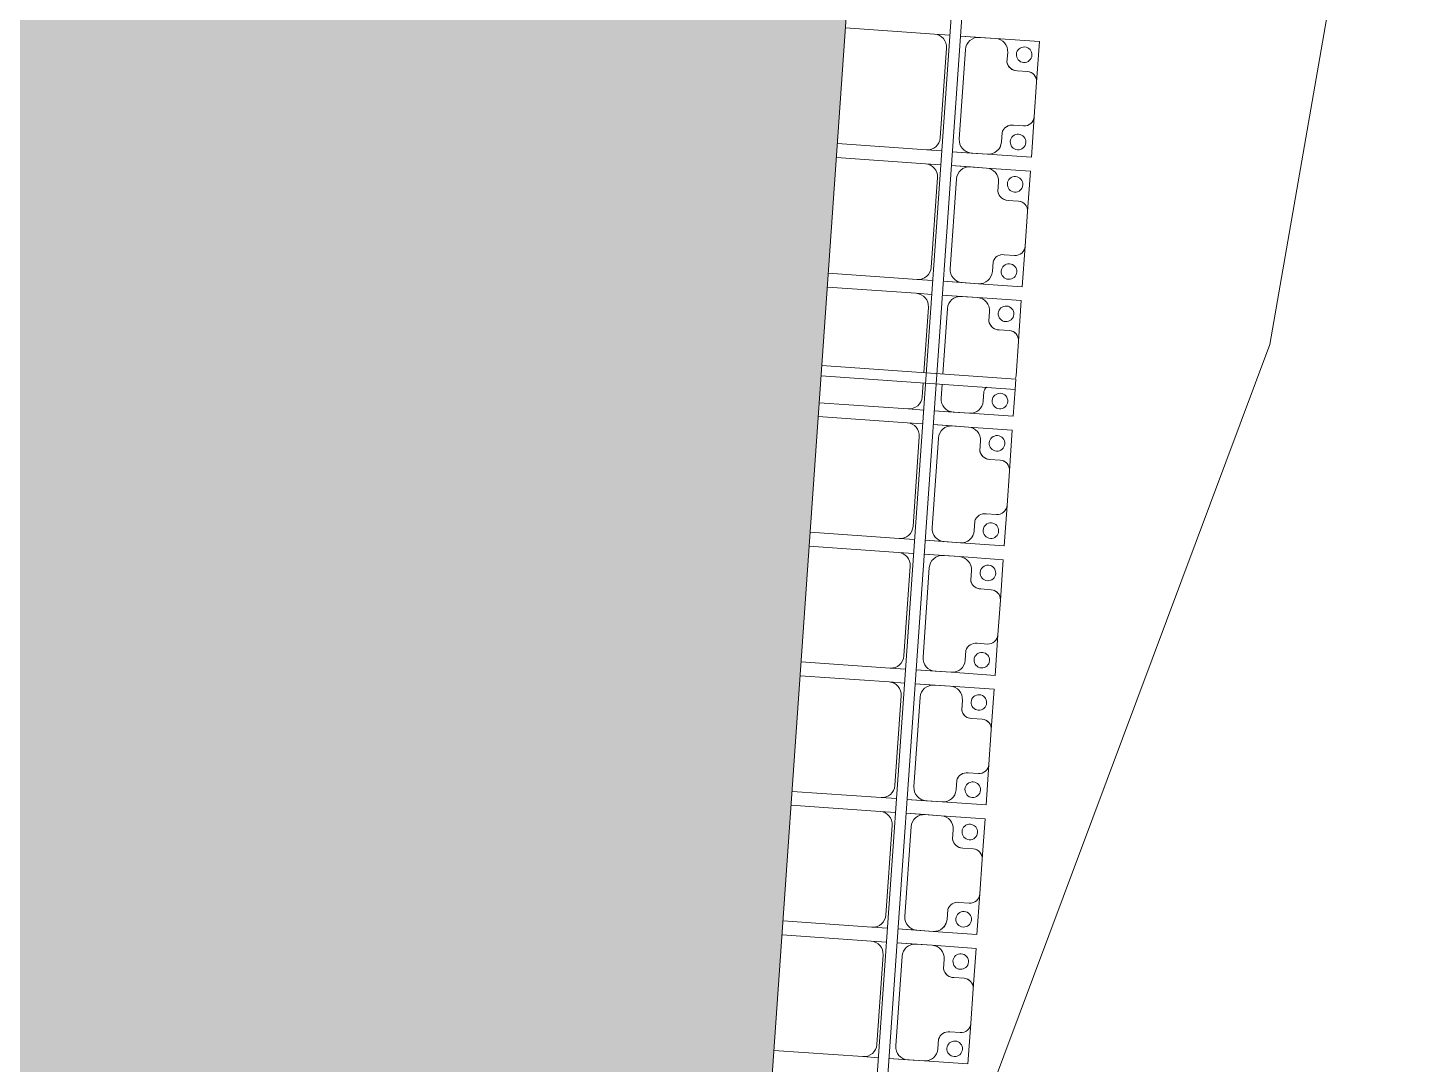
# Model space of a CAD drawing. Header units: millimetres. Extents: x -861324 to 439029, y -308065 to 694685.
# Drawn here: x 111962 to 117321, y 93815 to 97806 of the extents above; entities that cross this region are included whole.
import ezdxf

# ---------------------------------------------------------------- set-up
doc = ezdxf.new("R2010")
doc.units = ezdxf.units.MM
for name, color, linetype, lineweight in [('A-DETL-GENF', 92, 'Continuous', 9), ('A-DETL-THIN', 151, 'Continuous', 9), ('A-GENM', 13, 'Continuous', 9), ('C-TOPO-MINR', 7, 'Continuous', 9), ('S-BEAM', 12, 'Continuous', 9)]:
    doc.layers.add(name, color=color, linetype=linetype, lineweight=lineweight)

# ---------------------------------------------------------------- blocks, each defined once
blk = doc.blocks.new('Dai phaodi lai - DẢI PHAO ĐI LẠI-38152-BỐ TRÍ BÈ PIN HỒ BẢN MÒNG')
at = {"layer": 'A-GENM', "color": 7}
for p, q in [((88276.8, 748.4), (88433.1, 748.4)), ((88276.8, 579.3), (88276.8, 748.4)), ((88276.8, 748.4), (88276.8, 579.3)), ((88433.1, 748.4), (88276.8, 748.4)), ((88395.1, 710.4), (88395.1, 670.7)), ((88566.9, 748.4), (88433.1, 748.4)), ((88566.9, 748.4), (88723.2, 748.4)), ((88723.2, 748.4), (88566.9, 748.4)), ((88604.9, 670.7), (88604.9, 710.4)), ((88604.9, 670.7), (88604.9, 710.4)), ((88604.9, 710.4), (88604.9, 670.7)), ((88723.2, 748.4), (88723.2, 579.3)), ((88723.2, 579.3), (88723.2, 748.4)), ((88776.8, 748.4), (88933.1, 748.4)), ((88776.8, 579.3), (88776.8, 748.4)), ((88776.8, 748.4), (88776.8, 579.3)), ((88933.1, 748.4), (88776.8, 748.4)), ((88895.1, 710.4), (88895.1, 670.7)), ((89066.9, 748.4), (88933.1, 748.4)), ((89066.9, 748.4), (89223.2, 748.4)), ((89223.2, 748.4), (89066.9, 748.4)), ((89104.9, 670.7), (89104.9, 710.4)), ((89104.9, 670.7), (89104.9, 710.4)), ((89104.9, 710.4), (89104.9, 670.7)), ((89223.2, 748.4), (89223.2, 579.3)), ((89223.2, 579.3), (89223.2, 748.4)), ((89276.8, 748.4), (89433.1, 748.4)), ((89276.8, 579.3), (89276.8, 748.4)), ((89276.8, 748.4), (89276.8, 579.3)), ((89433.1, 748.4), (89276.8, 748.4)), ((89395.1, 710.4), (89395.1, 670.7)), ((89566.9, 748.4), (89433.1, 748.4)), ((89619.8, 748.4), (89723.2, 748.4)), ((89723.2, 748.4), (89619.8, 748.4)), ((89723.2, 748.4), (89723.2, 579.3)), ((89723.2, 579.3), (89723.2, 748.4)), ((89776.8, 748.4), (89933.1, 748.4)), ((89776.8, 579.3), (89776.8, 748.4)), ((89776.8, 748.4), (89776.8, 579.3)), ((89933.1, 748.4), (89776.8, 748.4)), ((89895.1, 710.4), (89895.1, 670.7)), ((90066.9, 748.4), (89933.1, 748.4)), ((90066.9, 748.4), (90223.2, 748.4)), ((90223.2, 748.4), (90066.9, 748.4)), ((90104.9, 670.7), (90104.9, 710.4)), ((90104.9, 670.7), (90104.9, 710.4)), ((90104.9, 710.4), (90104.9, 670.7)), ((90223.2, 748.4), (90223.2, 579.3)), ((90223.2, 579.3), (90223.2, 748.4)), ((90276.8, 748.4), (90433.1, 748.4)), ((90276.8, 579.3), (90276.8, 748.4)), ((90276.8, 748.4), (90276.8, 579.3)), ((90433.1, 748.4), (90276.8, 748.4)), ((90395.1, 710.4), (90395.1, 670.7)), ((90566.9, 748.4), (90433.1, 748.4)), ((90566.9, 748.4), (90723.2, 748.4)), ((90723.2, 748.4), (90566.9, 748.4)), ((90604.9, 670.7), (90604.9, 710.4)), ((90604.9, 670.7), (90604.9, 710.4)), ((90604.9, 710.4), (90604.9, 670.7)), ((90723.2, 748.4), (90723.2, 579.3)), ((90723.2, 579.3), (90723.2, 748.4)), ((90776.8, 748.4), (90933.1, 748.4)), ((90776.8, 579.3), (90776.8, 748.4)), ((90776.8, 748.4), (90776.8, 579.3)), ((90933.1, 748.4), (90776.8, 748.4)), ((90895.1, 710.4), (90895.1, 670.7)), ((91066.9, 748.4), (90933.1, 748.4)), ((91066.9, 748.4), (91223.2, 748.4)), ((91223.2, 748.4), (91066.9, 748.4)), ((91104.9, 670.7), (91104.9, 710.4)), ((91104.9, 670.7), (91104.9, 710.4)), ((91104.9, 710.4), (91104.9, 670.7)), ((91223.2, 748.4), (91223.2, 579.3)), ((91223.2, 579.3), (91223.2, 748.4)), ((91276.8, 748.4), (91433.1, 748.4)), ((91276.8, 579.3), (91276.8, 748.4)), ((91276.8, 748.4), (91276.8, 579.3)), ((91433.1, 748.4), (91276.8, 748.4)), ((91395.1, 710.4), (91395.1, 670.7)), ((91566.9, 748.4), (91433.1, 748.4)), ((91566.9, 748.4), (91723.2, 748.4)), ((91723.2, 748.4), (91566.9, 748.4)), ((91604.9, 670.7), (91604.9, 710.4)), ((91604.9, 670.7), (91604.9, 710.4)), ((91604.9, 710.4), (91604.9, 670.7)), ((91723.2, 748.4), (91723.2, 579.3)), ((91723.2, 579.3), (91723.2, 748.4)), ((91776.8, 748.4), (91933.1, 748.4)), ((91776.8, 579.3), (91776.8, 748.4)), ((91776.8, 748.4), (91776.8, 579.3)), ((91933.1, 748.4), (91776.8, 748.4)), ((91895.1, 710.4), (91895.1, 670.7)), ((92066.9, 748.4), (91933.1, 748.4)), ((92066.9, 748.4), (92223.2, 748.4)), ((92223.2, 748.4), (92066.9, 748.4)), ((92104.9, 670.7), (92104.9, 710.4)), ((92104.9, 670.7), (92104.9, 710.4)), ((92104.9, 710.4), (92104.9, 670.7)), ((92223.2, 748.4), (92223.2, 579.3)), ((92223.2, 579.3), (92223.2, 748.4)), ((88364.3, 629.3), (88326.8, 629.3)), ((88364.3, 629.3), (88326.8, 629.3)), ((88326.8, 629.3), (88364.3, 629.3)), ((88673.2, 629.3), (88635.7, 629.3)), ((88673.2, 629.3), (88635.7, 629.3)), ((88635.7, 629.3), (88673.2, 629.3)), ((88864.3, 629.3), (88826.8, 629.3)), ((88864.3, 629.3), (88826.8, 629.3)), ((88826.8, 629.3), (88864.3, 629.3)), ((89173.2, 629.3), (89135.7, 629.3)), ((89173.2, 629.3), (89135.7, 629.3)), ((89135.7, 629.3), (89173.2, 629.3)), ((89364.3, 629.3), (89326.8, 629.3)), ((89364.3, 629.3), (89326.8, 629.3)), ((89326.8, 629.3), (89364.3, 629.3)), ((89673.2, 629.3), (89635.7, 629.3)), ((89673.2, 629.3), (89635.7, 629.3)), ((89635.7, 629.3), (89673.2, 629.3)), ((89864.3, 629.3), (89826.8, 629.3)), ((89864.3, 629.3), (89826.8, 629.3)), ((89826.8, 629.3), (89864.3, 629.3)), ((90173.2, 629.3), (90135.7, 629.3)), ((90173.2, 629.3), (90135.7, 629.3)), ((90135.7, 629.3), (90173.2, 629.3)), ((90364.3, 629.3), (90326.8, 629.3)), ((90364.3, 629.3), (90326.8, 629.3)), ((90326.8, 629.3), (90364.3, 629.3)), ((90673.2, 629.3), (90635.7, 629.3)), ((90673.2, 629.3), (90635.7, 629.3)), ((90635.7, 629.3), (90673.2, 629.3)), ((90864.3, 629.3), (90826.8, 629.3)), ((90864.3, 629.3), (90826.8, 629.3)), ((90826.8, 629.3), (90864.3, 629.3)), ((91173.2, 629.3), (91135.7, 629.3)), ((91173.2, 629.3), (91135.7, 629.3)), ((91135.7, 629.3), (91173.2, 629.3)), ((91364.3, 629.3), (91326.8, 629.3)), ((91364.3, 629.3), (91326.8, 629.3)), ((91326.8, 629.3), (91364.3, 629.3)), ((91673.2, 629.3), (91635.7, 629.3)), ((91673.2, 629.3), (91635.7, 629.3)), ((91635.7, 629.3), (91673.2, 629.3)), ((91864.3, 629.3), (91826.8, 629.3)), ((91864.3, 629.3), (91826.8, 629.3)), ((91826.8, 629.3), (91864.3, 629.3)), ((92173.2, 629.3), (92135.7, 629.3)), ((92173.2, 629.3), (92135.7, 629.3)), ((92135.7, 629.3), (92173.2, 629.3)), ((88276.8, 579.3), (88276.8, 516.7)), ((88723.2, 516.7), (88723.2, 579.3)), ((88776.8, 579.3), (88776.8, 516.7)), ((89223.2, 516.7), (89223.2, 579.3)), ((89276.8, 579.3), (89276.8, 516.7)), ((89723.2, 516.7), (89723.2, 579.3)), ((89776.8, 579.3), (89776.8, 516.7)), ((90223.2, 516.7), (90223.2, 579.3)), ((90276.8, 579.3), (90276.8, 516.7)), ((90723.2, 516.7), (90723.2, 579.3)), ((90776.8, 579.3), (90776.8, 516.7)), ((91223.2, 516.7), (91223.2, 579.3)), ((91276.8, 579.3), (91276.8, 516.7)), ((91723.2, 516.7), (91723.2, 579.3)), ((91776.8, 579.3), (91776.8, 516.7)), ((92223.2, 516.7), (92223.2, 579.3)), ((88276.8, 443.3), (88276.8, 516.7)), ((88723.2, 516.7), (88723.2, 443.3)), ((88776.8, 443.3), (88776.8, 516.7)), ((89223.2, 516.7), (89223.2, 443.3)), ((89276.8, 443.3), (89276.8, 516.7)), ((89723.2, 516.7), (89723.2, 443.3)), ((89776.8, 443.3), (89776.8, 516.7)), ((90223.2, 516.7), (90223.2, 443.3)), ((90276.8, 443.3), (90276.8, 516.7)), ((90723.2, 516.7), (90723.2, 443.3)), ((90776.8, 443.3), (90776.8, 516.7)), ((91223.2, 516.7), (91223.2, 443.3)), ((91276.8, 443.3), (91276.8, 516.7)), ((91723.2, 516.7), (91723.2, 443.3)), ((91776.8, 443.3), (91776.8, 516.7)), ((92223.2, 516.7), (92223.2, 443.3)), ((88326.8, 466.7), (88673.2, 466.7)), ((88826.8, 466.7), (89173.2, 466.7)), ((89326.8, 466.7), (89579.8, 466.7)), ((89619.8, 466.7), (89673.2, 466.7)), ((89826.8, 466.7), (90173.2, 466.7)), ((90326.8, 466.7), (90673.2, 466.7)), ((90826.8, 466.7), (91173.2, 466.7)), ((91326.8, 466.7), (91673.2, 466.7)), ((91826.8, 466.7), (92173.2, 466.7)), ((88276.8, 343.3), (88276.8, 403.3)), ((88673.2, 393.3), (88326.8, 393.3)), ((88723.2, 403.3), (88723.2, 343.3)), ((88776.8, 343.3), (88776.8, 403.3)), ((89173.2, 393.3), (88826.8, 393.3)), ((89223.2, 403.3), (89223.2, 343.3)), ((89276.8, 343.3), (89276.8, 403.3)), ((89579.8, 393.3), (89326.8, 393.3)), ((89673.2, 393.3), (89619.8, 393.3)), ((89723.2, 403.3), (89723.2, 343.3)), ((89776.8, 343.3), (89776.8, 403.3)), ((90173.2, 393.3), (89826.8, 393.3)), ((90223.2, 403.3), (90223.2, 343.3)), ((90276.8, 343.3), (90276.8, 403.3)), ((90673.2, 393.3), (90326.8, 393.3)), ((90723.2, 403.3), (90723.2, 343.3)), ((90776.8, 343.3), (90776.8, 403.3)), ((91173.2, 393.3), (90826.8, 393.3)), ((91223.2, 403.3), (91223.2, 343.3)), ((91276.8, 343.3), (91276.8, 403.3)), ((91673.2, 393.3), (91326.8, 393.3)), ((91723.2, 403.3), (91723.2, 343.3)), ((91776.8, 343.3), (91776.8, 403.3)), ((92173.2, 393.3), (91826.8, 393.3)), ((92223.2, 403.3), (92223.2, 343.3)), ((88276.8, 343.3), (88276.8, 0)), ((88723.2, 0), (88723.2, 343.3)), ((88776.8, 343.3), (88776.8, 0)), ((89223.2, 0), (89223.2, 343.3)), ((89276.8, 343.3), (89276.8, 0)), ((89723.2, 0), (89723.2, 343.3)), ((89776.8, 343.3), (89776.8, 0)), ((90223.2, 0), (90223.2, 343.3)), ((90276.8, 343.3), (90276.8, 0)), ((90723.2, 0), (90723.2, 343.3)), ((90776.8, 343.3), (90776.8, 0)), ((91223.2, 0), (91223.2, 343.3)), ((91276.8, 343.3), (91276.8, 0)), ((91723.2, 0), (91723.2, 343.3)), ((91776.8, 343.3), (91776.8, 0)), ((92223.2, 0), (92223.2, 343.3))]:
    blk.add_line(p, q, dxfattribs=at)
at = {"layer": 'A-GENM', "color": 9}
for p, q in [((88604.9, 710.4), (88604.9, 670.7)), ((89104.9, 710.4), (89104.9, 670.7)), ((90104.9, 710.4), (90104.9, 670.7)), ((90604.9, 710.4), (90604.9, 670.7)), ((91104.9, 710.4), (91104.9, 670.7)), ((91604.9, 710.4), (91604.9, 670.7)), ((92104.9, 710.4), (92104.9, 670.7)), ((88326.8, 629.3), (88364.3, 629.3)), ((88635.7, 629.3), (88673.2, 629.3)), ((88826.8, 629.3), (88864.3, 629.3)), ((89135.7, 629.3), (89173.2, 629.3)), ((89326.8, 629.3), (89364.3, 629.3)), ((89635.7, 629.3), (89673.2, 629.3)), ((89826.8, 629.3), (89864.3, 629.3)), ((90135.7, 629.3), (90173.2, 629.3)), ((90326.8, 629.3), (90364.3, 629.3)), ((90635.7, 629.3), (90673.2, 629.3)), ((90826.8, 629.3), (90864.3, 629.3)), ((91135.7, 629.3), (91173.2, 629.3)), ((91326.8, 629.3), (91364.3, 629.3)), ((91635.7, 629.3), (91673.2, 629.3)), ((91826.8, 629.3), (91864.3, 629.3)), ((92135.7, 629.3), (92173.2, 629.3)), ((88276.8, 443.3), (88276.8, 579.3)), ((88723.2, 579.3), (88723.2, 443.3)), ((88776.8, 443.3), (88776.8, 579.3)), ((89223.2, 579.3), (89223.2, 443.3)), ((89276.8, 443.3), (89276.8, 579.3)), ((89723.2, 579.3), (89723.2, 443.3)), ((89776.8, 443.3), (89776.8, 579.3)), ((90223.2, 579.3), (90223.2, 443.3)), ((90276.8, 443.3), (90276.8, 579.3)), ((90723.2, 579.3), (90723.2, 443.3)), ((90776.8, 443.3), (90776.8, 579.3)), ((91223.2, 579.3), (91223.2, 443.3)), ((91276.8, 443.3), (91276.8, 579.3)), ((91723.2, 579.3), (91723.2, 443.3)), ((91776.8, 443.3), (91776.8, 579.3)), ((92223.2, 579.3), (92223.2, 443.3)), ((88276.8, 343.3), (88276.8, 403.3)), ((88723.2, 403.3), (88723.2, 343.3)), ((88776.8, 343.3), (88776.8, 403.3)), ((89223.2, 403.3), (89223.2, 343.3)), ((89276.8, 343.3), (89276.8, 403.3)), ((89723.2, 403.3), (89723.2, 343.3)), ((89776.8, 343.3), (89776.8, 403.3)), ((90223.2, 403.3), (90223.2, 343.3)), ((90276.8, 343.3), (90276.8, 403.3)), ((90723.2, 403.3), (90723.2, 343.3)), ((90776.8, 343.3), (90776.8, 403.3)), ((91223.2, 403.3), (91223.2, 343.3)), ((91276.8, 343.3), (91276.8, 403.3)), ((91723.2, 403.3), (91723.2, 343.3)), ((91776.8, 343.3), (91776.8, 403.3)), ((92223.2, 403.3), (92223.2, 343.3))]:
    blk.add_line(p, q, dxfattribs=at)
at = {"layer": 'A-GENM', "color": 7}
for centre, radius, start, end in [((88331.6, 693.3), 30, 90, 270), ((88331.6, 693.3), 30, 90, 270), ((88331.6, 693.3), 30, 270, 90), ((88331.6, 693.3), 30, 270, 90), ((88433.1, 710.4), 38, 90, 180), ((88433.1, 710.4), 38, 135, 165), ((88433.1, 710.4), 38, 135, 165), ((88566.9, 710.4), 38, 360, 90), ((88566.9, 710.4), 38, 0, 45), ((88566.9, 710.4), 38, 0, 45), ((88668.4, 693.3), 30, 90, 270), ((88668.4, 693.3), 30, 90, 270), ((88668.4, 693.3), 30, 270, 90), ((88668.4, 693.3), 30, 270, 90), ((88831.6, 693.3), 30, 90, 270), ((88831.6, 693.3), 30, 90, 270), ((88831.6, 693.3), 30, 270, 90), ((88831.6, 693.3), 30, 270, 90), ((88933.1, 710.4), 38, 90, 180), ((88933.1, 710.4), 38, 135, 165), ((88933.1, 710.4), 38, 135, 165), ((89066.9, 710.4), 38, 360, 90), ((89066.9, 710.4), 38, 0, 45), ((89066.9, 710.4), 38, 0, 45), ((89168.4, 693.3), 30, 90, 270), ((89168.4, 693.3), 30, 90, 270), ((89168.4, 693.3), 30, 270, 90), ((89168.4, 693.3), 30, 270, 90), ((89331.6, 693.3), 30, 90, 270), ((89331.6, 693.3), 30, 90, 270), ((89331.6, 693.3), 30, 270, 90), ((89331.6, 693.3), 30, 270, 90), ((89433.1, 710.4), 38, 90, 180), ((89433.1, 710.4), 38, 135, 165), ((89433.1, 710.4), 38, 135, 165), ((89566.9, 710.4), 38, 75, 90), ((89668.4, 693.3), 30, 90, 270), ((89668.4, 693.3), 30, 90, 270), ((89668.4, 693.3), 30, 270, 90), ((89668.4, 693.3), 30, 270, 90), ((89831.6, 693.3), 30, 90, 270), ((89831.6, 693.3), 30, 90, 270), ((89831.6, 693.3), 30, 270, 90), ((89831.6, 693.3), 30, 270, 90), ((89933.1, 710.4), 38, 90, 180), ((89933.1, 710.4), 38, 135, 165), ((89933.1, 710.4), 38, 135, 165), ((90066.9, 710.4), 38, 360, 90), ((90066.9, 710.4), 38, 0, 45), ((90066.9, 710.4), 38, 0, 45), ((90168.4, 693.3), 30, 90, 270), ((90168.4, 693.3), 30, 90, 270), ((90168.4, 693.3), 30, 270, 90), ((90168.4, 693.3), 30, 270, 90), ((90331.6, 693.3), 30, 90, 270), ((90331.6, 693.3), 30, 90, 270), ((90331.6, 693.3), 30, 270, 90), ((90331.6, 693.3), 30, 270, 90), ((90433.1, 710.4), 38, 90, 180), ((90433.1, 710.4), 38, 135, 165), ((90433.1, 710.4), 38, 135, 165), ((90566.9, 710.4), 38, 360, 90), ((90566.9, 710.4), 38, 0, 45), ((90566.9, 710.4), 38, 0, 45), ((90668.4, 693.3), 30, 90, 270), ((90668.4, 693.3), 30, 90, 270), ((90668.4, 693.3), 30, 270, 90), ((90668.4, 693.3), 30, 270, 90), ((90831.6, 693.3), 30, 90, 270), ((90831.6, 693.3), 30, 90, 270), ((90831.6, 693.3), 30, 270, 90), ((90831.6, 693.3), 30, 270, 90), ((90933.1, 710.4), 38, 90, 180), ((90933.1, 710.4), 38, 135, 165), ((90933.1, 710.4), 38, 135, 165), ((91066.9, 710.4), 38, 360, 90), ((91066.9, 710.4), 38, 0, 45), ((91066.9, 710.4), 38, 0, 45), ((91168.4, 693.3), 30, 90, 270), ((91168.4, 693.3), 30, 90, 270), ((91168.4, 693.3), 30, 270, 90), ((91168.4, 693.3), 30, 270, 90), ((91331.6, 693.3), 30, 90, 270), ((91331.6, 693.3), 30, 90, 270), ((91331.6, 693.3), 30, 270, 90), ((91331.6, 693.3), 30, 270, 90), ((91433.1, 710.4), 38, 90, 180), ((91433.1, 710.4), 38, 135, 165), ((91433.1, 710.4), 38, 135, 165), ((91566.9, 710.4), 38, 360, 90), ((91566.9, 710.4), 38, 0, 45), ((91566.9, 710.4), 38, 0, 45), ((91668.4, 693.3), 30, 90, 270), ((91668.4, 693.3), 30, 90, 270), ((91668.4, 693.3), 30, 270, 90), ((91668.4, 693.3), 30, 270, 90), ((91831.6, 693.3), 30, 90, 270), ((91831.6, 693.3), 30, 90, 270), ((91831.6, 693.3), 30, 270, 90), ((91831.6, 693.3), 30, 270, 90), ((91933.1, 710.4), 38, 90, 180), ((91933.1, 710.4), 38, 135, 165), ((91933.1, 710.4), 38, 135, 165), ((92066.9, 710.4), 38, 360, 90), ((92066.9, 710.4), 38, 0, 45), ((92066.9, 710.4), 38, 0, 45), ((92168.4, 693.3), 30, 90, 270), ((92168.4, 693.3), 30, 90, 270), ((92168.4, 693.3), 30, 270, 90), ((92168.4, 693.3), 30, 270, 90), ((88355.2, 668.2), 40, 283.1885, 3.5081), ((88355.2, 668.2), 40, 309.9617, 3.5081), ((88355.2, 668.2), 40, 309.9617, 3.5081), ((88644.8, 668.2), 40, 176.4919, 256.8115), ((88644.8, 668.2), 40, 176.4919, 216.6517), ((88644.8, 668.2), 40, 176.4919, 216.6517), ((88855.2, 668.2), 40, 283.1885, 3.5081), ((88855.2, 668.2), 40, 309.9617, 3.5081), ((88855.2, 668.2), 40, 309.9617, 3.5081), ((89144.8, 668.2), 40, 176.4919, 256.8115), ((89144.8, 668.2), 40, 176.4919, 216.6517), ((89144.8, 668.2), 40, 176.4919, 216.6517), ((89355.2, 668.2), 40, 283.1885, 3.5081), ((89355.2, 668.2), 40, 309.9617, 3.5081), ((89355.2, 668.2), 40, 309.9617, 3.5081), ((89855.2, 668.2), 40, 283.1885, 3.5081), ((89855.2, 668.2), 40, 309.9617, 3.5081), ((89855.2, 668.2), 40, 309.9617, 3.5081), ((90144.8, 668.2), 40, 176.4919, 256.8115), ((90144.8, 668.2), 40, 176.4919, 216.6517), ((90144.8, 668.2), 40, 176.4919, 216.6517), ((90355.2, 668.2), 40, 283.1885, 3.5081), ((90355.2, 668.2), 40, 309.9617, 3.5081), ((90355.2, 668.2), 40, 309.9617, 3.5081), ((90644.8, 668.2), 40, 176.4919, 256.8115), ((90644.8, 668.2), 40, 176.4919, 216.6517), ((90644.8, 668.2), 40, 176.4919, 216.6517), ((90855.2, 668.2), 40, 283.1885, 3.5081), ((90855.2, 668.2), 40, 309.9617, 3.5081), ((90855.2, 668.2), 40, 309.9617, 3.5081), ((91144.8, 668.2), 40, 176.4919, 256.8115), ((91144.8, 668.2), 40, 176.4919, 216.6517), ((91144.8, 668.2), 40, 176.4919, 216.6517), ((91355.2, 668.2), 40, 283.1885, 3.5081), ((91355.2, 668.2), 40, 309.9617, 3.5081), ((91355.2, 668.2), 40, 309.9617, 3.5081), ((91644.8, 668.2), 40, 176.4919, 256.8115), ((91644.8, 668.2), 40, 176.4919, 216.6517), ((91644.8, 668.2), 40, 176.4919, 216.6517), ((91855.2, 668.2), 40, 283.1885, 3.5081), ((91855.2, 668.2), 40, 309.9617, 3.5081), ((91855.2, 668.2), 40, 309.9617, 3.5081), ((92144.8, 668.2), 40, 176.4919, 256.8115), ((92144.8, 668.2), 40, 176.4919, 216.6517), ((92144.8, 668.2), 40, 176.4919, 216.6517), ((88326.8, 579.3), 50, 90, 180), ((88326.8, 579.3), 50, 90, 180), ((88326.8, 579.3), 50, 90, 180), ((88355.2, 668.2), 40, 283.1885, 296.5751), ((88355.2, 668.2), 40, 283.1885, 296.5751), ((88644.8, 668.2), 40, 243.4249, 256.8115), ((88644.8, 668.2), 40, 243.4249, 256.8115), ((88673.2, 579.3), 50, 360, 90), ((88673.2, 579.3), 50, 360, 90), ((88673.2, 579.3), 50, 0, 90), ((88826.8, 579.3), 50, 90, 180), ((88826.8, 579.3), 50, 90, 180), ((88826.8, 579.3), 50, 90, 180), ((88855.2, 668.2), 40, 283.1885, 296.5751), ((88855.2, 668.2), 40, 283.1885, 296.5751), ((89144.8, 668.2), 40, 243.4249, 256.8115), ((89144.8, 668.2), 40, 243.4249, 256.8115), ((89173.2, 579.3), 50, 0, 90), ((89173.2, 579.3), 50, 0, 90), ((89173.2, 579.3), 50, 0, 90), ((89326.8, 579.3), 50, 90, 180), ((89326.8, 579.3), 50, 90, 180), ((89326.8, 579.3), 50, 90, 180), ((89355.2, 668.2), 40, 283.1885, 296.5751), ((89355.2, 668.2), 40, 283.1885, 296.5751), ((89644.8, 668.2), 40, 230.0383, 256.8115), ((89644.8, 668.2), 40, 243.4249, 256.8115), ((89644.8, 668.2), 40, 243.4249, 256.8115), ((89673.2, 579.3), 50, 0, 90), ((89673.2, 579.3), 50, 0, 90), ((89673.2, 579.3), 50, 0, 90), ((89826.8, 579.3), 50, 90, 180), ((89826.8, 579.3), 50, 90, 180), ((89826.8, 579.3), 50, 90, 180), ((89855.2, 668.2), 40, 283.1885, 296.5751), ((89855.2, 668.2), 40, 283.1885, 296.5751), ((90144.8, 668.2), 40, 243.4249, 256.8115), ((90144.8, 668.2), 40, 243.4249, 256.8115), ((90173.2, 579.3), 50, 360, 90), ((90173.2, 579.3), 50, 360, 90), ((90173.2, 579.3), 50, 0, 90), ((90326.8, 579.3), 50, 90, 180), ((90326.8, 579.3), 50, 90, 180), ((90326.8, 579.3), 50, 90, 180), ((90355.2, 668.2), 40, 283.1885, 296.5751), ((90355.2, 668.2), 40, 283.1885, 296.5751), ((90644.8, 668.2), 40, 243.4249, 256.8115), ((90644.8, 668.2), 40, 243.4249, 256.8115), ((90673.2, 579.3), 50, 0, 90), ((90673.2, 579.3), 50, 0, 90), ((90673.2, 579.3), 50, 0, 90), ((90826.8, 579.3), 50, 90, 180), ((90826.8, 579.3), 50, 90, 180), ((90826.8, 579.3), 50, 90, 180), ((90855.2, 668.2), 40, 283.1885, 296.5751), ((90855.2, 668.2), 40, 283.1885, 296.5751), ((91144.8, 668.2), 40, 243.4249, 256.8115), ((91144.8, 668.2), 40, 243.4249, 256.8115), ((91173.2, 579.3), 50, 0, 90), ((91173.2, 579.3), 50, 0, 90), ((91173.2, 579.3), 50, 0, 90), ((91326.8, 579.3), 50, 90, 180), ((91326.8, 579.3), 50, 90, 180), ((91326.8, 579.3), 50, 90, 180), ((91355.2, 668.2), 40, 283.1885, 296.5751), ((91355.2, 668.2), 40, 283.1885, 296.5751), ((91644.8, 668.2), 40, 243.4249, 256.8115), ((91644.8, 668.2), 40, 243.4249, 256.8115), ((91673.2, 579.3), 50, 360, 90), ((91673.2, 579.3), 50, 360, 90), ((91673.2, 579.3), 50, 0, 90), ((91826.8, 579.3), 50, 90, 180), ((91826.8, 579.3), 50, 90, 180), ((91826.8, 579.3), 50, 90, 180), ((91855.2, 668.2), 40, 283.1885, 296.5751), ((91855.2, 668.2), 40, 283.1885, 296.5751), ((92144.8, 668.2), 40, 243.4249, 256.8115), ((92144.8, 668.2), 40, 243.4249, 256.8115), ((92173.2, 579.3), 50, 360, 90), ((92173.2, 579.3), 50, 360, 90), ((92173.2, 579.3), 50, 0, 90), ((88326.8, 516.7), 50, 180, 270), ((88673.2, 516.7), 50, 270, 0), ((88826.8, 516.7), 50, 180, 270), ((89173.2, 516.7), 50, 270, 0), ((89326.8, 516.7), 50, 180, 270), ((89673.2, 516.7), 50, 270, 0), ((89826.8, 516.7), 50, 180, 270), ((90173.2, 516.7), 50, 270, 0), ((90326.8, 516.7), 50, 180, 270), ((90673.2, 516.7), 50, 270, 0), ((90826.8, 516.7), 50, 180, 270), ((91173.2, 516.7), 50, 270, 0), ((91326.8, 516.7), 50, 180, 270), ((91673.2, 516.7), 50, 270, 0), ((91826.8, 516.7), 50, 180, 270), ((92173.2, 516.7), 50, 270, 0), ((88326.8, 343.3), 50, 90, 180), ((88673.2, 343.3), 50, 360, 90), ((88826.8, 343.3), 50, 90, 180), ((89173.2, 343.3), 50, 360, 90), ((89326.8, 343.3), 50, 90, 180), ((89673.2, 343.3), 50, 360, 90), ((89826.8, 343.3), 50, 90, 180), ((90173.2, 343.3), 50, 360, 90), ((90326.8, 343.3), 50, 90, 180), ((90673.2, 343.3), 50, 360, 90), ((90826.8, 343.3), 50, 90, 180), ((91173.2, 343.3), 50, 360, 90), ((91326.8, 343.3), 50, 90, 180), ((91673.2, 343.3), 50, 360, 90), ((91826.8, 343.3), 50, 90, 180), ((92173.2, 343.3), 50, 360, 90)]:
    blk.add_arc(centre, radius, start, end, dxfattribs=at)
at = {"layer": 'A-GENM', "color": 9}
for centre, radius, start, end in [((88433.1, 710.4), 38, 135, 165), ((88566.9, 710.4), 38, 0, 45), ((88933.1, 710.4), 38, 135, 165), ((89066.9, 710.4), 38, 0, 45), ((89433.1, 710.4), 38, 135, 165), ((89933.1, 710.4), 38, 135, 165), ((90066.9, 710.4), 38, 0, 45), ((90433.1, 710.4), 38, 135, 165), ((90566.9, 710.4), 38, 0, 45), ((90933.1, 710.4), 38, 135, 165), ((91066.9, 710.4), 38, 0, 45), ((91433.1, 710.4), 38, 135, 165), ((91566.9, 710.4), 38, 0, 45), ((91933.1, 710.4), 38, 135, 165), ((92066.9, 710.4), 38, 0, 45), ((88355.2, 668.2), 40, 309.9617, 3.5081), ((88644.8, 668.2), 40, 176.4919, 216.6517), ((88855.2, 668.2), 40, 309.9617, 3.5081), ((89144.8, 668.2), 40, 176.4919, 216.6517), ((89355.2, 668.2), 40, 309.9617, 3.5081), ((89855.2, 668.2), 40, 309.9617, 3.5081), ((90144.8, 668.2), 40, 176.4919, 216.6517), ((90355.2, 668.2), 40, 309.9617, 3.5081), ((90644.8, 668.2), 40, 176.4919, 216.6517), ((90855.2, 668.2), 40, 309.9617, 3.5081), ((91144.8, 668.2), 40, 176.4919, 216.6517), ((91355.2, 668.2), 40, 309.9617, 3.5081), ((91644.8, 668.2), 40, 176.4919, 216.6517), ((91855.2, 668.2), 40, 309.9617, 3.5081), ((92144.8, 668.2), 40, 176.4919, 216.6517), ((88326.8, 579.3), 50, 90, 180), ((88355.2, 668.2), 40, 283.1885, 296.5751), ((88644.8, 668.2), 40, 243.4249, 256.8115), ((88673.2, 579.3), 50, 0, 90), ((88826.8, 579.3), 50, 90, 180), ((88855.2, 668.2), 40, 283.1885, 296.5751), ((89144.8, 668.2), 40, 243.4249, 256.8115), ((89173.2, 579.3), 50, 0, 90), ((89326.8, 579.3), 50, 90, 180), ((89355.2, 668.2), 40, 283.1885, 296.5751), ((89644.8, 668.2), 40, 243.4249, 256.8115), ((89673.2, 579.3), 50, 0, 90), ((89826.8, 579.3), 50, 90, 180), ((89855.2, 668.2), 40, 283.1885, 296.5751), ((90144.8, 668.2), 40, 243.4249, 256.8115), ((90173.2, 579.3), 50, 0, 90), ((90326.8, 579.3), 50, 90, 180), ((90355.2, 668.2), 40, 283.1885, 296.5751), ((90644.8, 668.2), 40, 243.4249, 256.8115), ((90673.2, 579.3), 50, 0, 90), ((90826.8, 579.3), 50, 90, 180), ((90855.2, 668.2), 40, 283.1885, 296.5751), ((91144.8, 668.2), 40, 243.4249, 256.8115), ((91173.2, 579.3), 50, 0, 90), ((91326.8, 579.3), 50, 90, 180), ((91355.2, 668.2), 40, 283.1885, 296.5751), ((91644.8, 668.2), 40, 243.4249, 256.8115), ((91673.2, 579.3), 50, 0, 90), ((91826.8, 579.3), 50, 90, 180), ((91855.2, 668.2), 40, 283.1885, 296.5751), ((92144.8, 668.2), 40, 243.4249, 256.8115), ((92173.2, 579.3), 50, 0, 90)]:
    blk.add_arc(centre, radius, start, end, dxfattribs=at)
blk = doc.blocks.new('Dầm C52 - Dầm C52-37700-BỐ TRÍ BÈ PIN HỒ BẢN MÒNG')
at = {"layer": 'S-BEAM', "color": 7}
for p, q in [((-50562.7, 20), (50562.7, 20)), ((50562.7, -20), (-50562.7, -20))]:
    blk.add_line(p, q, dxfattribs=at)
blk = doc.blocks.new('Dầm C52 - Hộp 40x60-V67-BỐ TRÍ BÈ PIN HỒ BẢN MÒNG')
at = {"layer": 'S-BEAM', "color": 7}
for p, q in [((18854.2, 20), (19602.5, 20)), ((19602.5, 20), (19602.5, -20)), ((19602.5, -20), (18854.2, -20))]:
    blk.add_line(p, q, dxfattribs=at)
blk = doc.blocks.new('HOBANMONG_BEPIN 3_rvt-1-BỐ TRÍ BÈ PIN HỒ BẢN MÒNG')
at = {"layer": 'A-GENM', "lineweight": 9, "rotation": 265.9999999999981}
blk.add_blockref('Dai phaodi lai - DẢI PHAO ĐI LẠI-38152-BỐ TRÍ BÈ PIN HỒ BẢN MÒNG', (121266.7, 185866.9), dxfattribs=at)
at = {"layer": 'S-BEAM', "lineweight": 9}
for name, p, rotation in [('Dầm C52 - Dầm C52-37700-BỐ TRÍ BÈ PIN HỒ BẢN MÒNG', (118203.6, 135993.6), 85.9999999999988), ('Dầm C52 - Hộp 40x60-V67-BỐ TRÍ BÈ PIN HỒ BẢN MÒNG', (96208.3, 97800.5), 355.9999999999975)]:
    blk.add_blockref(name, p, dxfattribs=dict(at, rotation=rotation))

msp = doc.modelspace()

# ---------------------------------------------------------------- hatches: boundary and pattern name
at = {"layer": 'A-DETL-GENF'}
msp.add_hatch(color=8, dxfattribs=at).paths.add_polyline_path([(114291.8, 86120.5), (121266.8, 185867.1), (84212.7, 188458.1), (77237.7, 88711.5), (112924.7, 86216)])

# ---------------------------------------------------------------- linework, layer by layer
at = {"layer": 'A-DETL-THIN'}
msp.add_line((114291.8, 86120.5), (121266.8, 185867.1), dxfattribs=at)
at = {"layer": 'C-TOPO-MINR'}
for p, q in [((116741.8, 96586.2), (117221.6, 99339.5)), ((115414.6, 93037.5), (116741.8, 96586.2))]:
    msp.add_line(p, q, dxfattribs=at)

# ---------------------------------------------------------------- block references
at = {"lineweight": 5}
msp.add_blockref('HOBANMONG_BEPIN 3_rvt-1-BỐ TRÍ BÈ PIN HỒ BẢN MÒNG', (0, 0), dxfattribs=at)

doc.saveas('drawing.dxf')
